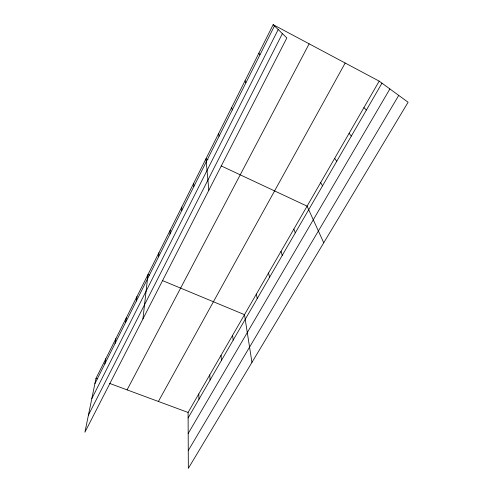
<?xml version="1.0" encoding="UTF-8"?>
<svg xmlns="http://www.w3.org/2000/svg" width="493" height="493" viewBox="0 0 493 493"><rect width="100%" height="100%" fill="white"/><g stroke="black" fill="none" stroke-linecap="round" stroke-linejoin="round"><path stroke-width="0.74" d="M181.726 210.671L181.788 207.072M169.993 234.058L170.202 230.2M158.58 256.785L158.937 252.681M142.927 318.946L147.98 274.552L149.348 275.125M136.382 301.013L137.005 296.472M125.579 322.533L126.331 317.788M115.072 343.467L115.941 338.525M104.849 363.834L105.829 358.713M95.987 378.365L84.907 432.238L286.84 37.93L273.159 24.65L95.987 378.365L97.404 378.895M94.896 383.659L274.465 25.919M91.827 398.59L278.2 29.543M88.438 415.069L282.39 33.61M127.077 389.877L309.142 43.822M158.389 401.462L345.174 63.018M379.191 81.142L408.093 102.242L188.338 468.35L188.098 412.456L379.191 81.142L273.159 24.65M188.116 417.965L381.97 83.169M188.184 433.495L389.883 88.95M188.258 450.59L398.732 95.408M109.489 383.363L188.098 412.456M162.345 280.523L244.497 314.67L251.941 362.386M208.046 159.744L205.975 158.777L208.841 190.236M221.141 165.882L307.09 206.148L323.741 242.766M363.908 107.64L366.422 110.013M349.075 133.356L351.349 136.05M334.673 158.327L336.713 161.328M258.887 53.152L259.959 54.822M320.684 182.583L322.508 185.867M245.046 80.772L245.902 82.818M293.871 229.06L295.295 232.869M281.022 251.344L282.255 255.386M231.63 107.56L232.283 109.957M268.519 273.023L269.572 277.288M256.348 294.124L257.235 298.598M218.609 133.548L219.071 136.278M232.61 335.277L233.183 340.133M221.043 355.336L221.468 360.371M209.771 374.877L210.055 380.078M193.706 183.273L193.811 186.6M198.796 393.907L198.944 399.268"/></g></svg>
